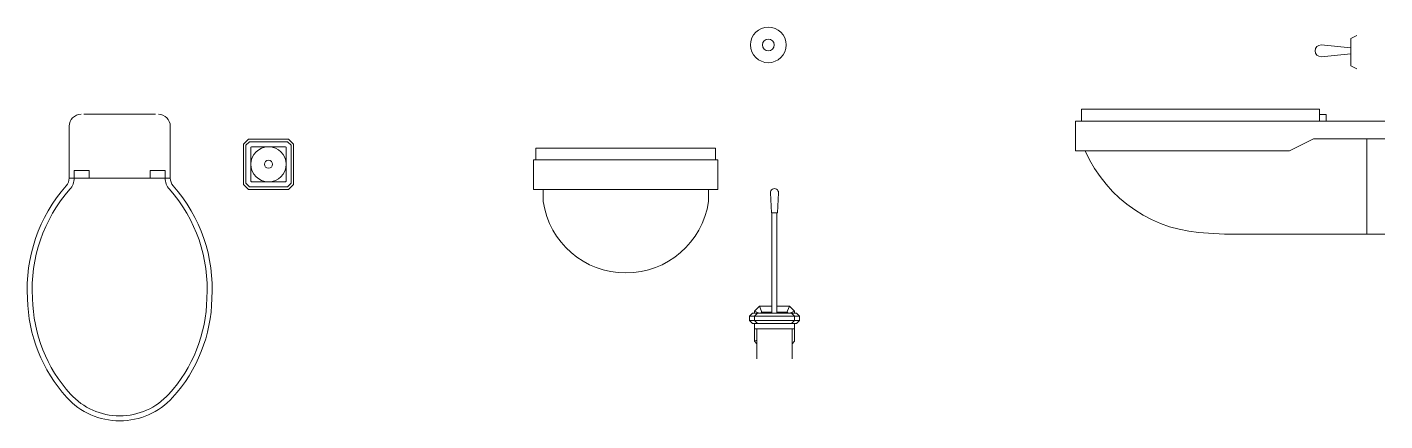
# Model space of a CAD drawing. Header units: millimetres. Extents: x 1147.7 to 1150.4, y 1319.43 to 1320.22.
import ezdxf

# ---------------------------------------------------------------- set-up
doc = ezdxf.new("R2010")
doc.units = ezdxf.units.MM
doc.layers.add('A-FURN', color=9, linetype='Continuous', lineweight=18)

msp = doc.modelspace()

# ---------------------------------------------------------------- linework, layer by layer
at = {"layer": 'A-FURN'}
for p, q in [((1150.3483, 1320.2004), (1150.3365, 1320.1945)), ((1150.3365, 1320.1405), (1150.3365, 1320.1945)), ((1150.3483, 1320.1345), (1150.3365, 1320.1405)), ((1150.274, 1320.0537), (1149.8003, 1320.0537)), ((1149.8003, 1320.0537), (1149.8003, 1320.0301)), ((1150.274, 1320.0301), (1150.274, 1320.0537)), ((1147.9576, 1320.0436), (1147.8155, 1320.0436)), ((1150.4042, 1320.0301), (1149.7884, 1320.0301)), ((1149.7884, 1320.0301), (1149.7884, 1319.9709)), ((1150.2872, 1320.0431), (1150.274, 1320.0431)), ((1150.2872, 1320.0301), (1150.2872, 1320.0431)), ((1150.2872, 1320.0301), (1150.2872, 1320.0401)), ((1147.7859, 1320.0199), (1147.7859, 1319.9165)), ((1147.9872, 1319.9165), (1147.9872, 1320.0199)), ((1148.1327, 1319.984), (1148.1427, 1319.994)), ((1148.1427, 1319.994), (1148.2227, 1319.994)), ((1148.2227, 1319.994), (1148.2327, 1319.984)), ((1150.2621, 1319.9945), (1150.2148, 1319.9709)), ((1150.4042, 1319.9945), (1150.2621, 1319.9945)), ((1150.3687, 1319.9945), (1150.3687, 1319.8048)), ((1148.1327, 1319.904), (1148.1327, 1319.984)), ((1148.1377, 1319.9819), (1148.1448, 1319.989)), ((1148.1377, 1319.9061), (1148.1377, 1319.9819)), ((1148.1448, 1319.989), (1148.2207, 1319.989)), ((1148.1477, 1319.9778), (1148.1489, 1319.979)), ((1148.1477, 1319.9102), (1148.1477, 1319.9778)), ((1148.1489, 1319.979), (1148.2165, 1319.979)), ((1148.2165, 1319.979), (1148.2177, 1319.9778)), ((1148.2177, 1319.9778), (1148.2177, 1319.9102)), ((1148.2207, 1319.989), (1148.2277, 1319.9819)), ((1148.2277, 1319.9819), (1148.2277, 1319.9061)), ((1148.2327, 1319.984), (1148.2327, 1319.904)), ((1149.7884, 1319.9709), (1149.808, 1319.9709)), ((1149.808, 1319.9709), (1150.2148, 1319.9709)), ((1147.7859, 1319.9165), (1147.9872, 1319.9165)), ((1147.7959, 1319.9165), (1147.7959, 1319.9315)), ((1147.7959, 1319.9315), (1147.8259, 1319.9315)), ((1147.7959, 1319.9165), (1147.8259, 1319.9165)), ((1147.8259, 1319.9165), (1147.8259, 1319.9315)), ((1147.9472, 1319.9315), (1147.9772, 1319.9315)), ((1147.9472, 1319.9165), (1147.9472, 1319.9315)), ((1147.9772, 1319.9165), (1147.9772, 1319.9315)), ((1148.1427, 1319.894), (1148.1327, 1319.904)), ((1148.1448, 1319.899), (1148.1377, 1319.9061)), ((1148.2227, 1319.894), (1148.1427, 1319.894)), ((1148.2207, 1319.899), (1148.1448, 1319.899)), ((1148.1489, 1319.909), (1148.1477, 1319.9102)), ((1148.2165, 1319.909), (1148.1489, 1319.909)), ((1148.2177, 1319.9102), (1148.2165, 1319.909)), ((1148.2277, 1319.9061), (1148.2207, 1319.899)), ((1148.2327, 1319.904), (1148.2227, 1319.894)), ((1150.0089, 1319.8114), (1150.0089, 1319.8114)), ((1150.0854, 1319.8048), (1150.0533, 1319.8068)), ((1150.3687, 1319.8048), (1150.0854, 1319.8048)), ((1150.3687, 1319.8048), (1150.4042, 1319.8048))]:
    msp.add_line(p, q, dxfattribs=at)
at = {"layer": 'A-FURN', "lineweight": 18}
for p, q in [((1150.3365, 1320.176), (1150.2773, 1320.1819)), ((1150.2773, 1320.1582), (1150.3365, 1320.1641)), ((1148.7149, 1319.9526), (1148.7149, 1319.9763)), ((1148.7149, 1319.9763), (1149.0721, 1319.9763)), ((1149.0721, 1319.9763), (1149.0721, 1319.9526)), ((1149.077, 1319.9526), (1148.7099, 1319.9526)), ((1148.7099, 1319.8934), (1148.7099, 1319.9526)), ((1149.077, 1319.9526), (1149.077, 1319.8934)), ((1148.7295, 1319.8934), (1148.7099, 1319.8934)), ((1148.7295, 1319.8697), (1148.7295, 1319.8934)), ((1148.7295, 1319.8934), (1149.0582, 1319.8934)), ((1149.0582, 1319.8697), (1149.0582, 1319.8934)), ((1149.077, 1319.8934), (1149.0582, 1319.8934)), ((1149.1836, 1319.8473), (1149.1816, 1319.8873)), ((1149.1976, 1319.8873), (1149.1956, 1319.8473)), ((1149.1846, 1319.8473), (1149.1836, 1319.8473)), ((1149.1846, 1319.8473), (1149.1946, 1319.8473)), ((1149.1846, 1319.6473), (1149.1846, 1319.8473)), ((1149.1956, 1319.8473), (1149.1946, 1319.8473)), ((1149.1946, 1319.8473), (1149.1946, 1319.6473)), ((1149.1456, 1319.6473), (1149.1396, 1319.6413)), ((1149.2336, 1319.6473), (1149.1456, 1319.6473)), ((1149.1596, 1319.6613), (1149.1496, 1319.6513)), ((1149.1496, 1319.6513), (1149.1593, 1319.6473)), ((1149.1496, 1319.6513), (1149.1496, 1319.6473)), ((1149.1556, 1319.6473), (1149.1496, 1319.6413)), ((1149.1654, 1319.6473), (1149.1596, 1319.6613)), ((1149.1846, 1319.6613), (1149.1596, 1319.6613)), ((1149.1646, 1319.6493), (1149.1626, 1319.6473)), ((1149.1846, 1319.6493), (1149.1646, 1319.6493)), ((1149.2196, 1319.6613), (1149.1946, 1319.6613)), ((1149.2147, 1319.6493), (1149.1946, 1319.6493)), ((1149.2138, 1319.6473), (1149.2196, 1319.6613)), ((1149.2167, 1319.6473), (1149.2147, 1319.6493)), ((1149.2296, 1319.6513), (1149.2196, 1319.6613)), ((1149.22, 1319.6473), (1149.2296, 1319.6513)), ((1149.2236, 1319.6473), (1149.2296, 1319.6413)), ((1149.2296, 1319.6473), (1149.2296, 1319.6513)), ((1149.2396, 1319.6413), (1149.2336, 1319.6473)), ((1149.2396, 1319.6413), (1149.1396, 1319.6413)), ((1149.1396, 1319.6413), (1149.1396, 1319.6323)), ((1149.2396, 1319.6323), (1149.1396, 1319.6323)), ((1149.1396, 1319.6323), (1149.1456, 1319.6263)), ((1149.1456, 1319.6263), (1149.2336, 1319.6263)), ((1149.1496, 1319.6413), (1149.1496, 1319.6323)), ((1149.1496, 1319.6323), (1149.1556, 1319.6263)), ((1149.1496, 1319.6263), (1149.1496, 1319.5913)), ((1149.1496, 1319.6163), (1149.1546, 1319.6163)), ((1149.1546, 1319.6163), (1149.1546, 1319.5563)), ((1149.1546, 1319.6163), (1149.2246, 1319.6163)), ((1149.2296, 1319.6323), (1149.2236, 1319.6263)), ((1149.2246, 1319.5563), (1149.2246, 1319.6163)), ((1149.2246, 1319.6163), (1149.2296, 1319.6163)), ((1149.2296, 1319.6413), (1149.2296, 1319.6323)), ((1149.2296, 1319.5913), (1149.2296, 1319.6263)), ((1149.2336, 1319.6263), (1149.2396, 1319.6323)), ((1149.2396, 1319.6323), (1149.2396, 1319.6413)), ((1149.1496, 1319.5913), (1149.1546, 1319.5933)), ((1149.1496, 1319.5913), (1149.1546, 1319.5863)), ((1149.2246, 1319.5863), (1149.2296, 1319.5913))]:
    msp.add_line(p, q, dxfattribs=at)
for radius in [0.0355, 0.0118]:
    msp.add_circle((1149.1774, 1320.1819), radius, dxfattribs=at)
at = {"layer": 'A-FURN'}
for radius in [0.035, 0.008]:
    msp.add_circle((1148.1827, 1319.944), radius, dxfattribs=at)
at = {"layer": 'A-FURN', "lineweight": 18}
for centre, radius, start, end in [((1150.2773, 1320.1701), 0.0118, 90, 270), ((1149.1896, 1319.8874), 0.008, 359.1722, 180.8278), ((1148.8938, 1319.8934), 0.1661, 188.2067, 351.7933)]:
    msp.add_arc(centre, radius, start, end, dxfattribs=at)
at = {"layer": 'A-FURN'}
for centre, radius, start, end in [((1147.8096, 1320.0199), 0.0237, 90, 180), ((1147.9635, 1320.0199), 0.0237, 0, 90), ((1150.059, 1320.0807), 0.274, 203.641, 268.818), ((1147.7622, 1319.9165), 0.0237, 318.5818, 360), ((1147.7622, 1319.9165), 0.0337, 318.5818, 360), ((1148.0109, 1319.9165), 0.0337, 180, 221.4182), ((1148.0109, 1319.9165), 0.0237, 180, 221.4182), ((1148.0126, 1319.6957), 0.3101, 138.5818, 183.5526), ((1148.0126, 1319.6957), 0.3001, 138.5818, 183.5526), ((1147.7606, 1319.6957), 0.3001, 356.4474, 41.4182), ((1147.7606, 1319.6957), 0.3101, 356.4474, 41.4182), ((1148.0054, 1319.6822), 0.3024, 181.0848, 222.1746), ((1148.0054, 1319.6822), 0.2924, 181.0848, 222.1746), ((1147.7678, 1319.6822), 0.2924, 317.8254, 358.9152), ((1147.7678, 1319.6822), 0.3024, 317.8254, 358.9152), ((1147.8866, 1319.5746), 0.1321, 222.1746, 317.8254), ((1147.8866, 1319.5746), 0.1421, 222.1746, 317.8254)]:
    msp.add_arc(centre, radius, start, end, dxfattribs=at)

doc.saveas('drawing.dxf')
